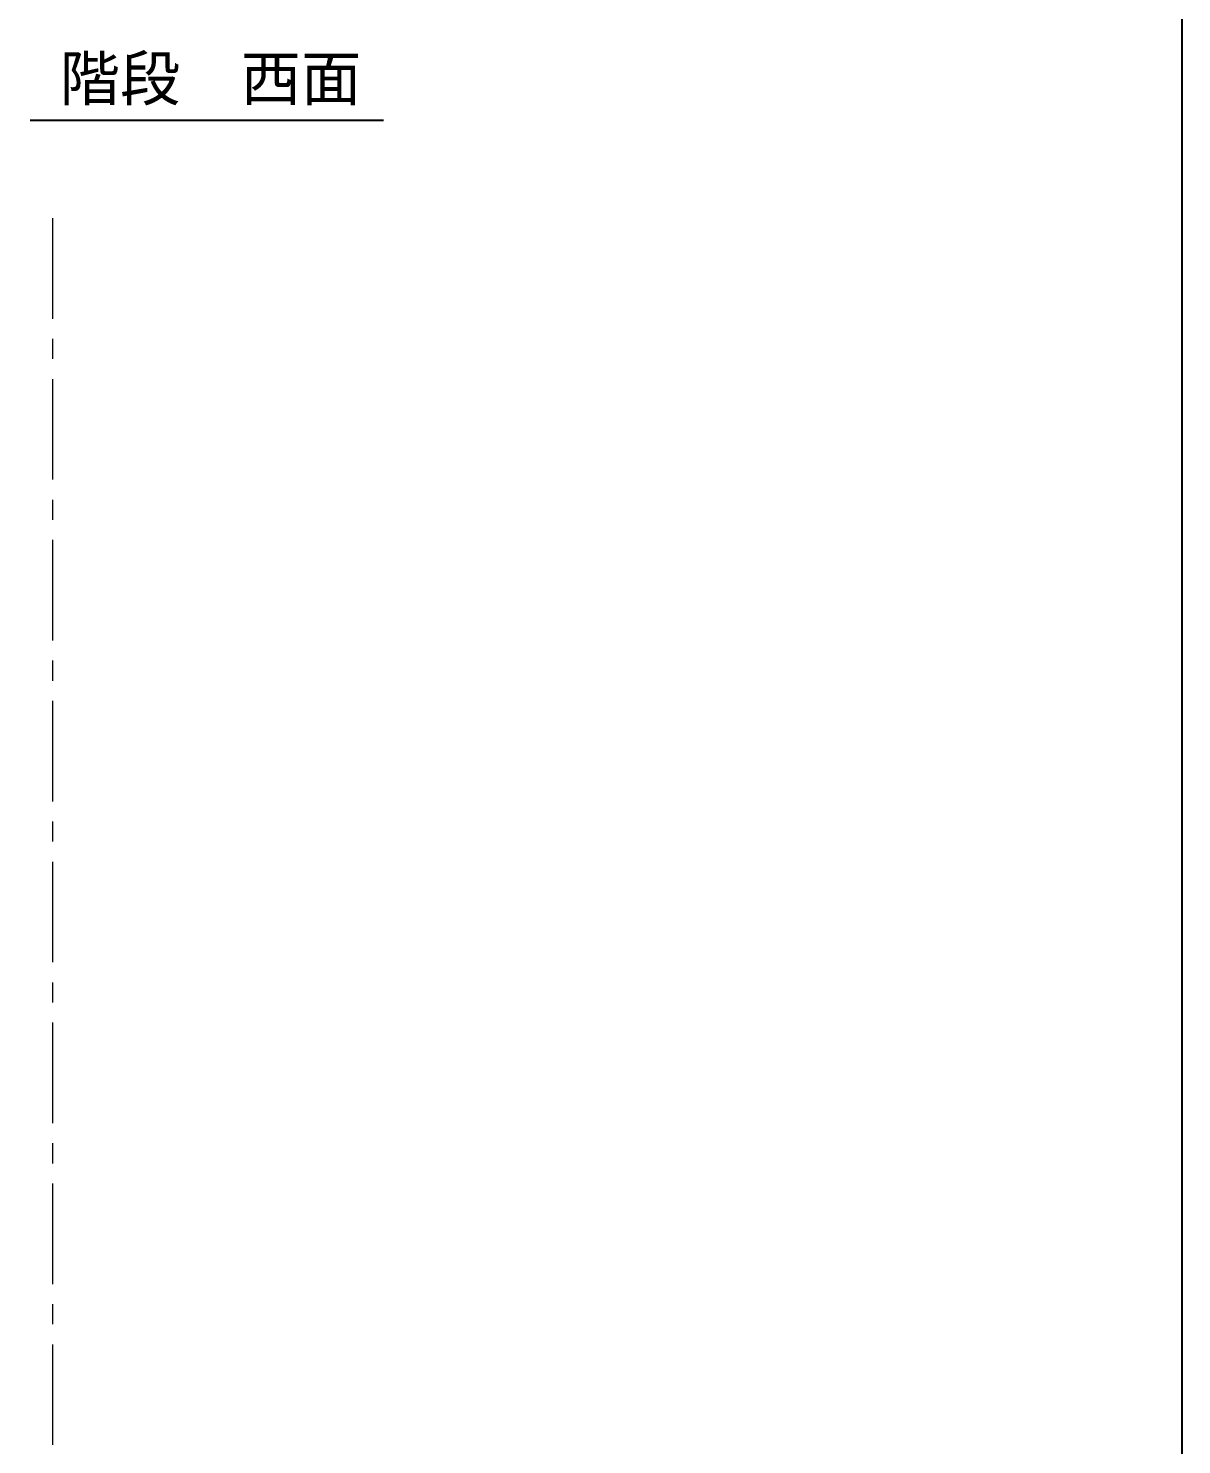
# Model space of a CAD drawing. Units: millimetres at full size. Extents: x -10070 to 9730, y -7239 to 6561.
# Drawn here: x 6863 to 9730, y -5441 to -1920 of the extents above; entities that cross this region are included whole.
import ezdxf
from ezdxf.enums import TextEntityAlignment as Align

# ---------------------------------------------------------------- set-up
doc = ezdxf.new("R2010")
doc.units = ezdxf.units.MM
doc.header["$LTSCALE"] = 50
doc.linetypes.add('CHAIN1', pattern=[8, 5, -1, 1, -1])
for name, color, linetype, lineweight in [('B-1_通り芯・通り番号', 1, 'CHAIN1', 18), ('B-A_文字', 7, 'Continuous', 25), ('B-F_寸法・方位', 7, 'Continuous', 25), ('F-F_図面枠（共通）', 7, 'Continuous', 25)]:
    doc.layers.add(name, color=color, linetype=linetype, lineweight=lineweight)
doc.styles.add('ＭＳ ゴシック', font='')
doc.styles.get('ＭＳ ゴシック').set_extended_font_data('MS Gothic')

msp = doc.modelspace()

# ---------------------------------------------------------------- linework, layer by layer
at = {"layer": 'B-1_通り芯・通り番号'}
msp.add_line((6923.1, -2391.96), (6923.1, -6146.71), dxfattribs=at)
msp.add_line((6923.1, -2391.96), (6923.1, -6146.71), dxfattribs=at)
at = {"layer": 'B-F_寸法・方位'}
msp.add_line((6867.19, -2148.5), (7745.42, -2148.5), dxfattribs=at)
at = {"layer": 'F-F_図面枠（共通）'}
msp.add_lwpolyline([(-10070.27, 6560.92), (9729.73, 6560.92), (9729.73, -7239.08)], dxfattribs=at)

# ---------------------------------------------------------------- texts
at = {"layer": 'B-A_文字', "style": 'ＭＳ ゴシック'}
msp.add_text('階段\u3000西面', height=110, dxfattribs=at).set_placement((6940.38, -2132.52), align=Align.BOTTOM_LEFT)

doc.saveas('drawing.dxf')
